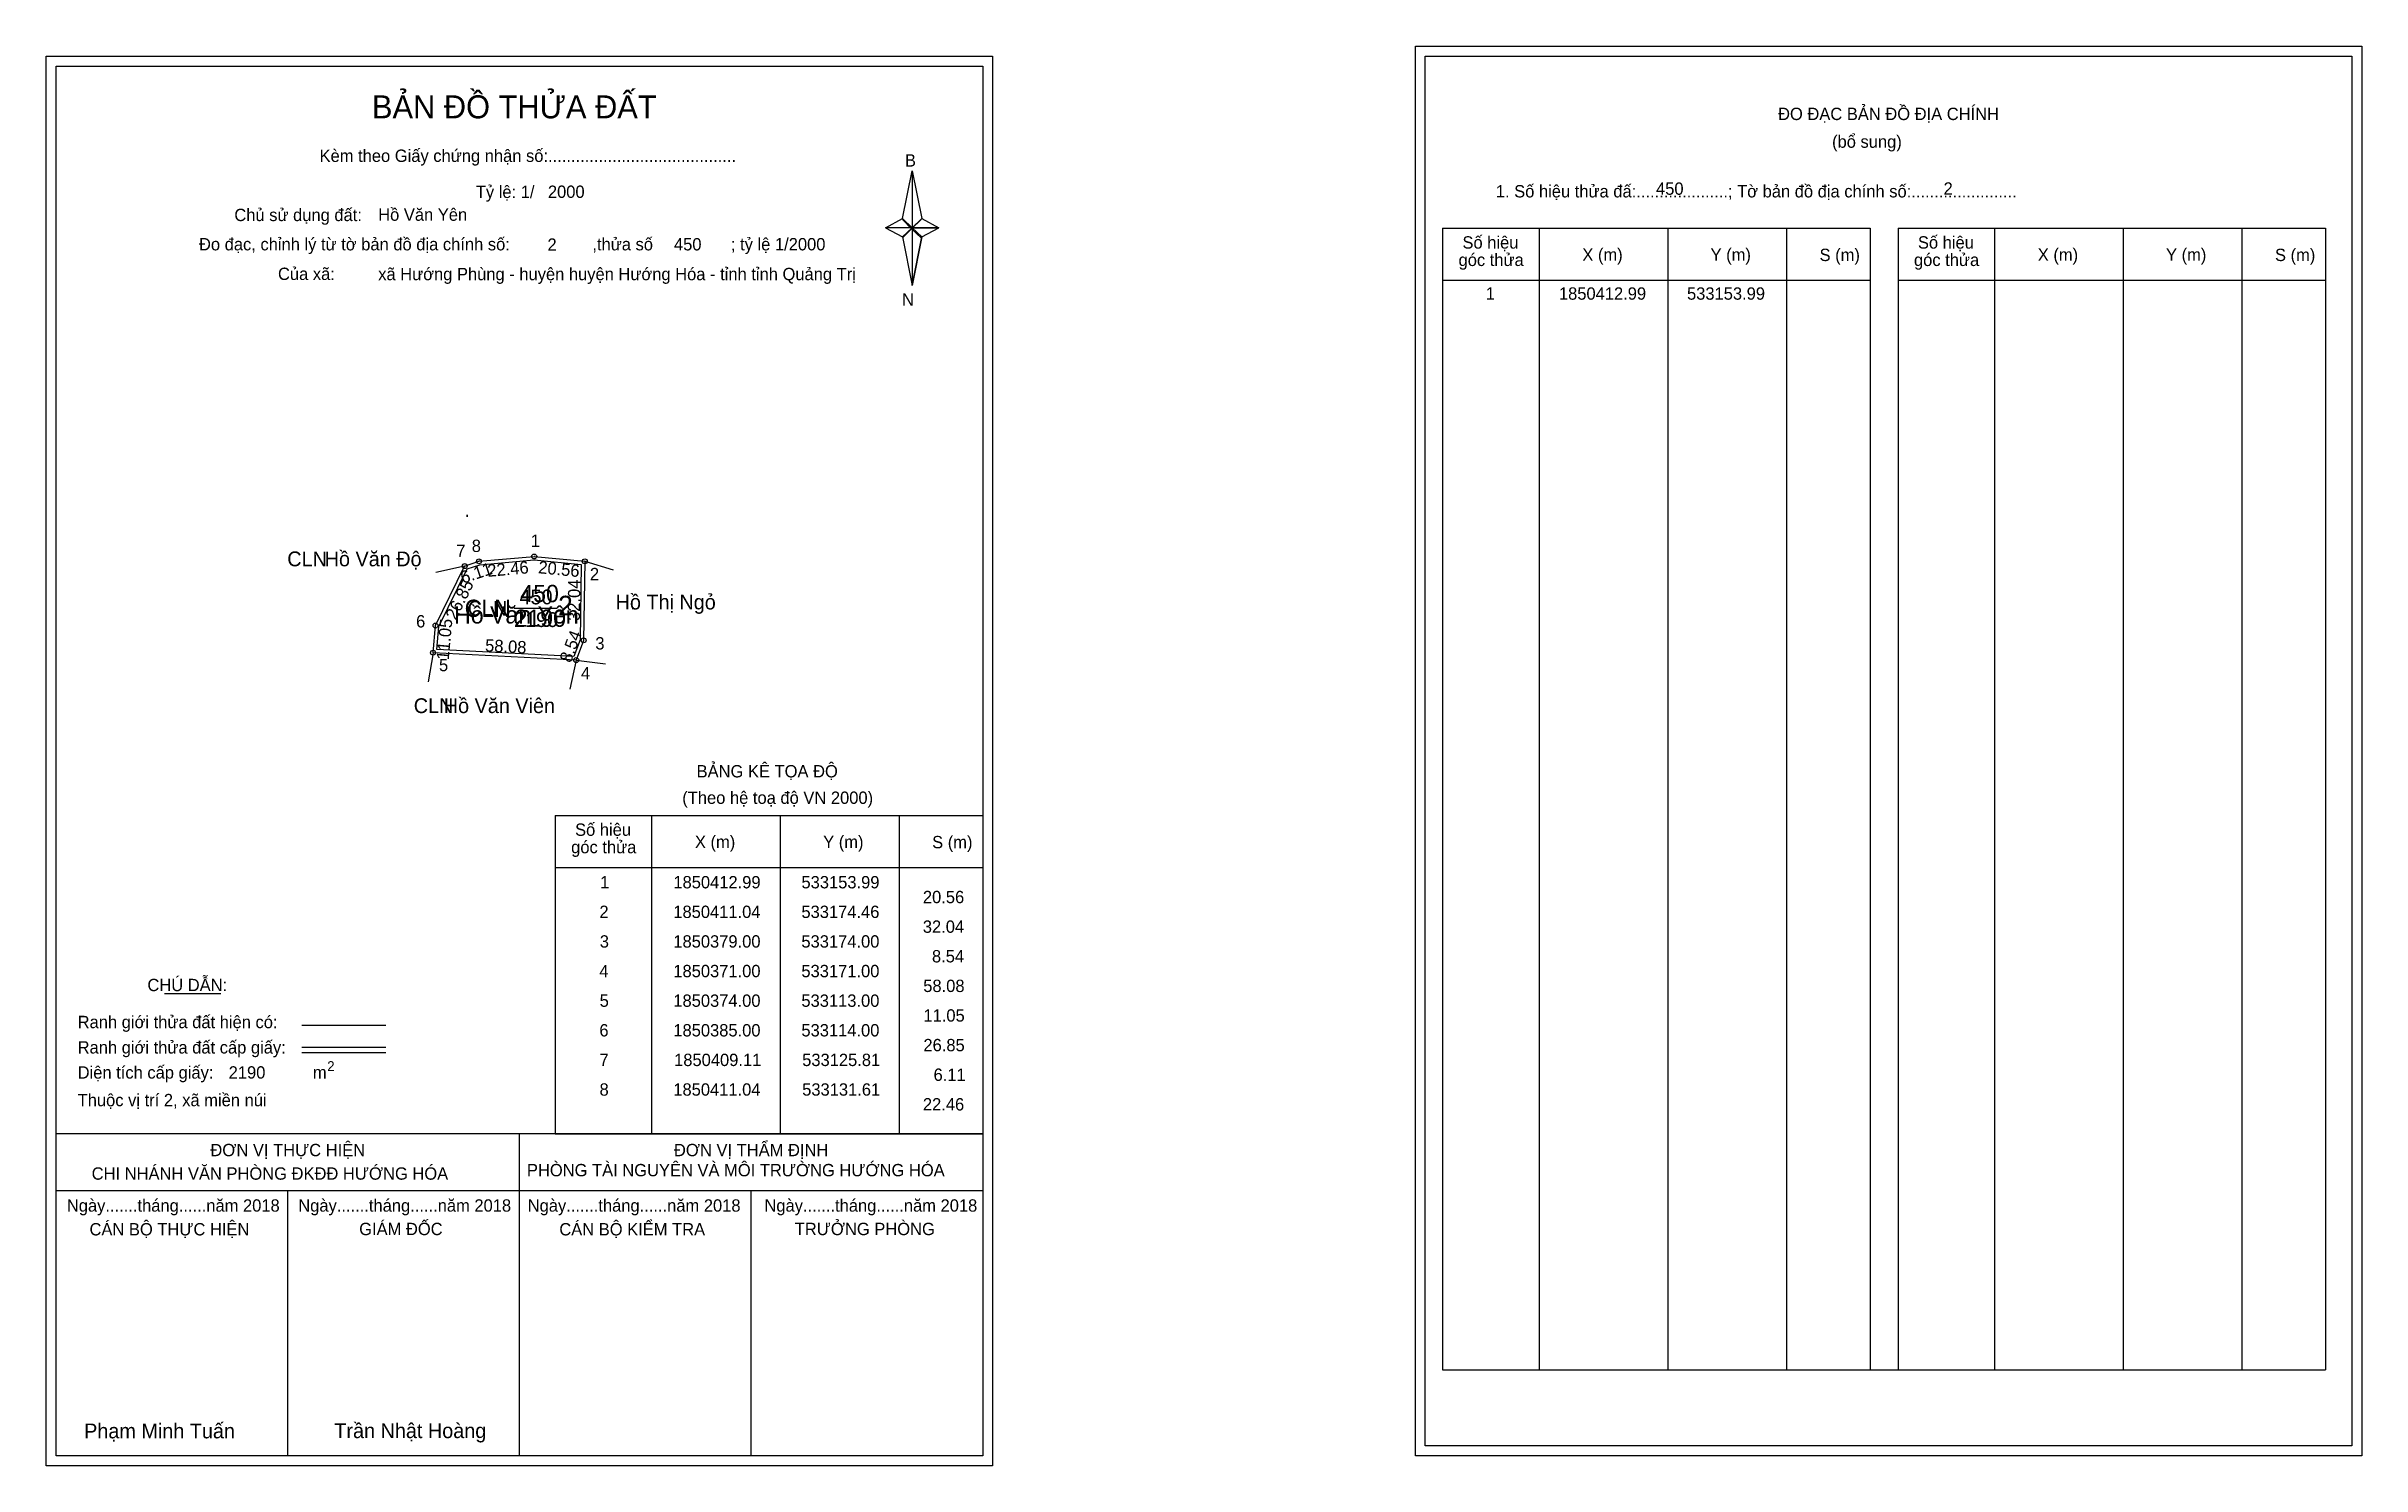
# Model space of a CAD drawing. Extents: x 532956 to 533894, y 1850045 to 1850620.
import ezdxf

# ---------------------------------------------------------------- set-up
doc = ezdxf.new("R2010")
doc.units = 0
for name, color, linetype in [('Level 1', 7, 'Continuous'), ('Level 10', 7, 'Continuous'), ('Level 11', 7, 'Continuous'), ('Level 13', 7, 'Continuous'), ('Level 2', 7, 'Continuous'), ('Level 27', 7, 'Continuous'), ('Level 3', 7, 'Continuous'), ('Level 36', 7, 'Continuous'), ('Level 4', 7, 'Continuous'), ('Level 49', 7, 'Continuous'), ('Level 5', 7, 'Continuous'), ('Level 53', 7, 'Continuous'), ('Level 55', 7, 'Continuous'), ('Level 6', 7, 'Continuous'), ('Level 60', 7, 'Continuous'), ('Level 63', 7, 'Continuous'), ('Level 7', 7, 'Continuous'), ('Level 9', 7, 'Continuous')]:
    doc.layers.add(name, color=color, linetype=linetype)

msp = doc.modelspace()

# ---------------------------------------------------------------- linework, layer by layer
at = {"layer": 'Level 1'}
for p, q in [((533514.97, 1850615.72), (533514.97, 1850615.72)), ((532960.32, 1850611.72), (532960.32, 1850611.72)), ((533303.17, 1850549.96), (533307.1, 1850569.24)), ((533307.1, 1850569.24), (533307.1, 1850546.19)), ((533307.1, 1850569.24), (533311.04, 1850549.96)), ((533296.28, 1850546.19), (533303.17, 1850549.96)), ((533303.17, 1850549.96), (533307.1, 1850546.19)), ((533306.81, 1850545.75), (533303.17, 1850549.52)), ((533310.74, 1850549.52), (533306.81, 1850545.75)), ((533306.81, 1850545.75), (533310.74, 1850549.52)), ((533311.04, 1850549.96), (533307.1, 1850546.19)), ((533307.1, 1850546.19), (533303.17, 1850542.51)), ((533306.81, 1850545.75), (533303.17, 1850542.07)), ((533303.17, 1850542.07), (533306.81, 1850545.75)), ((533303.17, 1850542.51), (533307.1, 1850522.79)), ((533310.74, 1850542.07), (533306.81, 1850545.75)), ((533307.1, 1850546.19), (533307.1, 1850522.79)), ((533307.1, 1850546.19), (533317.92, 1850546.19)), ((533307.1, 1850546.19), (533311.04, 1850542.51)), ((533311.04, 1850542.51), (533307.1, 1850522.79)), ((533311.04, 1850542.51), (533317.92, 1850546.19)), ((533522.03, 1850546.01), (533695.24, 1850546.01)), ((533561.21, 1850083.48), (533561.21, 1850546.01)), ((533613.36, 1850083.48), (533613.36, 1850546.01)), ((533661.3, 1850546.01), (533661.3, 1850083.48)), ((533695.24, 1850546.01), (533695.24, 1850083.48)), ((533706.55, 1850546.01), (533879.75, 1850546.01)), ((533745.73, 1850083.48), (533745.73, 1850546.01)), ((533797.87, 1850083.48), (533797.87, 1850546.01)), ((533845.82, 1850546.01), (533845.82, 1850083.48)), ((533879.75, 1850546.01), (533879.75, 1850083.48)), ((533522.03, 1850524.96), (533695.24, 1850524.96)), ((533706.55, 1850524.96), (533879.75, 1850524.96)), ((533162.51, 1850308.07), (533335.71, 1850308.07)), ((533201.69, 1850179.02), (533201.69, 1850308.07)), ((533253.83, 1850179.02), (533253.83, 1850308.07)), ((533301.78, 1850308.07), (533301.78, 1850179.02)), ((533162.51, 1850287.01), (533335.71, 1850287.01)), ((533004.16, 1850235.85), (533026.96, 1850235.85)), ((533059.89, 1850223.04), (533093.91, 1850223.04)), ((533059.89, 1850214.15), (533093.91, 1850214.15)), ((533059.89, 1850211.96), (533093.91, 1850211.96)), ((533173.98, 1850179.02), (532960.32, 1850179.02)), ((533335.71, 1850179.02), (533126.03, 1850179.02)), ((533148.02, 1850048.57), (533148.02, 1850179.02)), ((533162.51, 1850179.01), (533335.71, 1850179.01)), ((533335.72, 1850155.92), (532960.32, 1850155.92)), ((533054.17, 1850048.57), (533054.17, 1850155.92)), ((533241.87, 1850048.57), (533241.87, 1850155.92)), ((533522.03, 1850083.48), (533879.75, 1850083.48)), ((533890.37, 1850052.57), (533890.37, 1850052.57)), ((533335.71, 1850048.57), (533335.71, 1850048.57))]:
    msp.add_line(p, q, dxfattribs=at)
for points in [[(533303.17, 1850549.96), (533307.1, 1850569.24), (533307.1, 1850546.19)], [(533307.1, 1850546.19), (533311.04, 1850549.96), (533317.92, 1850546.19)], [(533296.28, 1850546.19), (533303.17, 1850542.51), (533307.1, 1850546.19)], [(533307.1, 1850546.19), (533307.1, 1850522.79), (533311.04, 1850542.51)]]:
    msp.add_lwpolyline(points, close=True, dxfattribs=at)
at = {"layer": 'Level 10'}
for points in [[(533171, 1850371), (533113, 1850374), (533114, 1850385), (533125.81, 1850409.11), (533131.61, 1850411.04), (533153.99, 1850412.99), (533174.46, 1850411.04), (533174, 1850379)], [(533170.05, 1850372.45), (533114.53, 1850375.32), (533115.37, 1850384.62), (533126.81, 1850407.97), (533131.9, 1850409.66), (533153.98, 1850411.58), (533173.04, 1850409.77), (533172.6, 1850379.26)]]:
    msp.add_lwpolyline(points, close=True, dxfattribs=at)
at = {"layer": 'Level 11'}
for centre in [(533125.81, 1850409.11), (533131.61, 1850411.04), (533153.99, 1850412.99), (533174.46, 1850411.04), (533114, 1850385), (533113, 1850374), (533171, 1850371), (533171, 1850371), (533174, 1850379)]:
    msp.add_circle(centre, 1, dxfattribs=at)
at = {"layer": 'Level 27'}
for p, q in [((533125.81, 1850409.11), (533114.11, 1850406.45)), ((533174.46, 1850411.04), (533185.95, 1850407.59)), ((533113, 1850374), (533111.03, 1850362.16)), ((533171, 1850371), (533168.4, 1850359.29)), ((533171, 1850371), (533182.9, 1850369.45))]:
    msp.add_line(p, q, dxfattribs=at)
at = {"layer": 'Level 3'}
for p, q in [((533522.03, 1850546.01), (533522.03, 1850083.48)), ((533706.55, 1850546.01), (533706.55, 1850083.48)), ((533162.51, 1850308.07), (533162.51, 1850179.02))]:
    msp.add_line(p, q, dxfattribs=at)
at = {"layer": 'Level 63'}
for points in [[(532956.32, 1850615.72), (533339.72, 1850615.72), (533339.72, 1850044.57), (532956.32, 1850044.57)], [(533510.97, 1850619.72), (533894.37, 1850619.72), (533894.37, 1850048.57), (533510.97, 1850048.57)], [(533514.97, 1850615.72), (533890.37, 1850615.72), (533890.37, 1850052.57), (533514.97, 1850052.57)], [(532960.32, 1850611.72), (533335.72, 1850611.72), (533335.72, 1850048.57), (532960.32, 1850048.57)]]:
    msp.add_lwpolyline(points, close=True, dxfattribs=at)
at = {"layer": 'Level 9'}
msp.add_line((533145.81, 1850392), (533163.23, 1850392), dxfattribs=at)

# ---------------------------------------------------------------- texts
at = {"layer": 'Level 1'}
for s, height, p in [('BẢN ĐỒ THỬA ĐẤT', 9.3313, (533088.25, 1850590.53)), ('ĐO ĐẠC BẢN ĐỒ ĐỊA CHÍNH', 5, (533657.92, 1850589.84)), ('Kèm theo Giấy chứng nhận số:.........................................', 5, (533067.02, 1850572.87)), ('(bổ sung)', 5, (533679.8, 1850578.6)), ('B', 5, (533304.19, 1850570.99)), ('1. Số hiệu thửa đấ:....................; Tờ bản đồ địa chính số:.......................', 5, (533543.58, 1850558.48)), ('Chủ sử dụng đất:', 5, (533032.5, 1850548.89)), ('Đo đạc, chỉnh lý từ tờ bản đồ địa chính số:                  ,thửa số                 ; tỷ lệ 1/2000', 5, (533018.18, 1850537.03)), ('Số hiệu', 5, (533530.06, 1850537.75)), ('Số hiệu', 5, (533714.58, 1850537.75)), ('Của xã:', 5, (533050.18, 1850525.03)), ('góc thửa', 5, (533528.48, 1850530.69)), ('X (m)', 5, (533578.63, 1850532.8)), ('Y (m)', 5, (533630.58, 1850532.8)), ('S (m)', 5, (533674.74, 1850532.7)), ('góc thửa', 5, (533712.99, 1850530.69)), ('X (m)', 5, (533763.14, 1850532.8)), ('Y (m)', 5, (533815.1, 1850532.8)), ('S (m)', 5, (533859.25, 1850532.7)), ('N', 5, (533302.99, 1850514.65)), ('BẢNG KÊ TỌA ĐỘ', 5, (533219.78, 1850323.47)), ('(Theo hệ toạ độ VN 2000)', 5, (533213.97, 1850312.75)), ('Số hiệu', 5, (533170.54, 1850299.8)), ('góc thửa', 5, (533168.96, 1850292.74)), ('X (m)', 5, (533219.1, 1850294.85)), ('Y (m)', 5, (533271.06, 1850294.85)), ('S (m)', 5, (533315.21, 1850294.75)), ('CHÚ DẪN:', 5, (532997.28, 1850236.86)), ('Ranh giới thửa đất hiện có:', 5, (532969.02, 1850221.86)), ('Ranh giới thửa đất cấp giấy:', 5, (532969.02, 1850211.58)), ('Diện tích cấp giấy:', 5, (532969.02, 1850201.42)), ('m', 5, (533064.33, 1850201.46)), ('2', 4, (533070.12, 1850204.48)), ('Thuộc vị trí 2, xã miền núi', 5, (532969.02, 1850190.22)), ('ĐƠN VỊ THỰC HIỆN', 5, (533022.79, 1850169.98)), ('ĐƠN VỊ THẨM ĐỊNH', 5, (533210.59, 1850169.98)), ('CHI NHÁNH VĂN PHÒNG ĐKĐĐ HƯỚNG HÓA', 5, (532974.7, 1850160.46)), ('PHÒNG TÀI NGUYÊN VÀ MÔI TRƯỜNG HƯỚNG HÓA', 5, (533151.04, 1850161.84)), ('Ngày.......tháng......năm 2018', 5, (532964.65, 1850147.51)), ('Ngày.......tháng......năm 2018', 5, (533058.4, 1850147.51)), ('Ngày.......tháng......năm 2018', 5, (533151.35, 1850147.51)), ('Ngày.......tháng......năm 2018', 5, (533247.26, 1850147.51)), ('CÁN BỘ THỰC HIỆN', 5, (532973.82, 1850137.88)), ('GIÁM ĐỐC', 5, (533083.08, 1850138)), ('CÁN BỘ KIỂM TRA', 5, (533164.16, 1850137.88)), ('TRƯỞNG PHÒNG', 5, (533259.54, 1850138)), ('Phạm Minh Tuấn', 6, (532971.64, 1850055.65)), ('Trần Nhật Hoàng', 6, (533073.02, 1850055.75))]:
    msp.add_text(s, height=height, dxfattribs=at).set_placement(p)
at = {"layer": 'Level 11'}
msp.add_text('Tỷ lệ: 1/', height=5, dxfattribs=at).set_placement((533130.33, 1850558.25))
at = {"layer": 'Level 13'}
for s, p in [('450', (533148.03, 1850393.6)), ('CLN', (533127.02, 1850389)), ('2190', (533145.81, 1850384.4))]:
    msp.add_text(s, height=6, dxfattribs=at).set_placement(p)
at = {"layer": 'Level 2'}
msp.add_text('Hồ Văn Yên', height=7, dxfattribs=at).set_placement((533121.53, 1850385.83))
at = {"layer": 'Level 3'}
msp.add_text('CLN', height=7, dxfattribs=at).set_placement((533125.8, 1850388.49))
at = {"layer": 'Level 36'}
for s, p in [('.', (533125.69, 1850428.94)), ('CLN', (533053.95, 1850409.01)), ('.', (533192.85, 1850391.53)), ('CLN', (533105.18, 1850349.53))]:
    msp.add_text(s, height=6, dxfattribs=at).set_placement(p)
at = {"layer": 'Level 4'}
msp.add_text('450', height=7, dxfattribs=at).set_placement((533148.35, 1850394.49))
at = {"layer": 'Level 49'}
for s, rotation, p in [('6.11', 18.40531, (533125.09, 1850401.91)), ('22.46', 4.97968, (533135.23, 1850404.73)), ('20.56', 354.55835, (533155.47, 1850406.22)), ('26.85', 63.90262, (533122.28, 1850386.91)), ('32.04', 89.17746, (533172.51, 1850386.86)), ('11.05', 84.80557, (533119.34, 1850370.87)), ('8.54', 69.44395, (533168.78, 1850369.63)), ('58.08', 357.03906, (533133.99, 1850374.52))]:
    msp.add_text(s, height=5, rotation=rotation, dxfattribs=at).set_placement(p)
at = {"layer": 'Level 5'}
msp.add_text('2190', height=7, dxfattribs=at).set_placement((533146.06, 1850384.49))
at = {"layer": 'Level 53'}
for s, p in [('1', (533539.48, 1850517.04)), ('1850412.99', (533569.14, 1850517.04)), ('533153.99', (533621.03, 1850517.04)), ('1', (533180.71, 1850278.51)), ('1850412.99', (533210.37, 1850278.51)), ('533153.99', (533262.26, 1850278.51)), ('20.56', (533311.46, 1850272.51)), ('2', (533180.41, 1850266.51)), ('1850411.04', (533210.34, 1850266.51)), ('533174.46', (533262.24, 1850266.51)), ('3', (533180.56, 1850254.51)), ('1850379.00', (533210.35, 1850254.51)), ('533174.00', (533262.23, 1850254.51)), ('32.04', (533311.43, 1850260.51)), ('8.54', (533315.13, 1850248.51)), ('4', (533180.38, 1850242.51)), ('1850371.00', (533210.35, 1850242.51)), ('533171.00', (533262.23, 1850242.51)), ('58.08', (533311.6, 1850236.51)), ('5', (533180.5, 1850230.51)), ('1850374.00', (533210.35, 1850230.51)), ('533113.00', (533262.23, 1850230.51)), ('6', (533180.39, 1850218.51)), ('1850385.00', (533210.35, 1850218.51)), ('533114.00', (533262.23, 1850218.51)), ('11.05', (533311.67, 1850224.51)), ('7', (533180.42, 1850206.51)), ('1850409.11', (533210.67, 1850206.51)), ('533125.81', (533262.55, 1850206.51)), ('26.85', (533311.67, 1850212.51)), ('6.11', (533315.78, 1850200.51)), ('8', (533180.46, 1850194.51)), ('1850411.04', (533210.34, 1850194.51)), ('533131.61', (533262.55, 1850194.51)), ('22.46', (533311.46, 1850188.51))]:
    msp.add_text(s, height=5, dxfattribs=at).set_placement(p)
at = {"layer": 'Level 55'}
for s, height, p in [('451', 0.22, (533125.59, 1850408.89)), ('451', 0.22, (533125.59, 1850408.89)), ('7', 0.8, (533125.54, 1850409.11)), ('0', 0.22, (533125.73, 1850408.89)), ('0', 0.22, (533125.73, 1850408.89)), ('8', 0.8, (533131.35, 1850411.04)), ('0', 0.22, (533131.53, 1850410.82)), ('0', 0.22, (533131.53, 1850410.82)), ('1', 0.8, (533153.77, 1850412.99)), ('0', 0.22, (533153.91, 1850412.77)), ('0', 0.22, (533153.91, 1850412.77)), ('2', 0.8, (533174.19, 1850411.04)), ('0', 0.22, (533174.38, 1850410.82)), ('0', 0.22, (533174.38, 1850410.82)), ('0', 0.22, (533174.38, 1850410.82)), ('6', 0.8, (533113.73, 1850385)), ('451', 0.22, (533113.78, 1850384.78)), ('451', 0.22, (533113.78, 1850384.78)), ('452', 0.22, (533112.76, 1850373.78)), ('451', 0.22, (533112.78, 1850373.78)), ('451', 0.22, (533112.78, 1850373.78)), ('5', 0.8, (533112.74, 1850374)), ('4', 0.8, (533170.72, 1850371)), ('452', 0.22, (533170.76, 1850370.78)), ('0', 0.22, (533170.92, 1850370.78)), ('3', 0.8, (533173.75, 1850379)), ('0', 0.22, (533173.92, 1850378.78))]:
    msp.add_text(s, height=height, dxfattribs=at).set_placement(p)
at = {"layer": 'Level 6'}
for s, p in [('2000', (533159.53, 1850558.29)), ('450', (533608.48, 1850559.56)), ('2', (533724.97, 1850559.6)), ('Hồ Văn Yên', (533090.77, 1850549.02)), ('2', (533159.37, 1850536.85)), ('450', (533210.61, 1850537.01)), ('xã Hướng Phùng - huyện huyện Hướng Hóa - tỉnh tỉnh Quảng Trị', (533090.79, 1850524.94)), ('2190', (533030.2, 1850201.43))]:
    msp.add_text(s, height=5, dxfattribs=at).set_placement(p)
at = {"layer": 'Level 60'}
for s, p in [('Hồ Văn Độ', (533069.1, 1850409.01)), ('Hồ Thị Ngỏ', (533186.97, 1850391.53)), ('Hồ Văn Viên', (533117.36, 1850349.53))]:
    msp.add_text(s, height=6, dxfattribs=at).set_placement(p)
at = {"layer": 'Level 7'}
msp.add_text('2', height=8, dxfattribs=at).set_placement((533163.67, 1850389.08))
at = {"layer": 'Level 9'}
for s, p in [('7', (533122.41, 1850412.77)), ('8', (533128.68, 1850414.81)), ('1', (533152.62, 1850416.89)), ('2', (533176.55, 1850403.38)), ('6', (533106.13, 1850384.23)), ('3', (533178.75, 1850375.31)), ('5', (533115.41, 1850366.51)), ('4', (533172.95, 1850363.26))]:
    msp.add_text(s, height=5, dxfattribs=at).set_placement(p)

doc.saveas('drawing.dxf')
